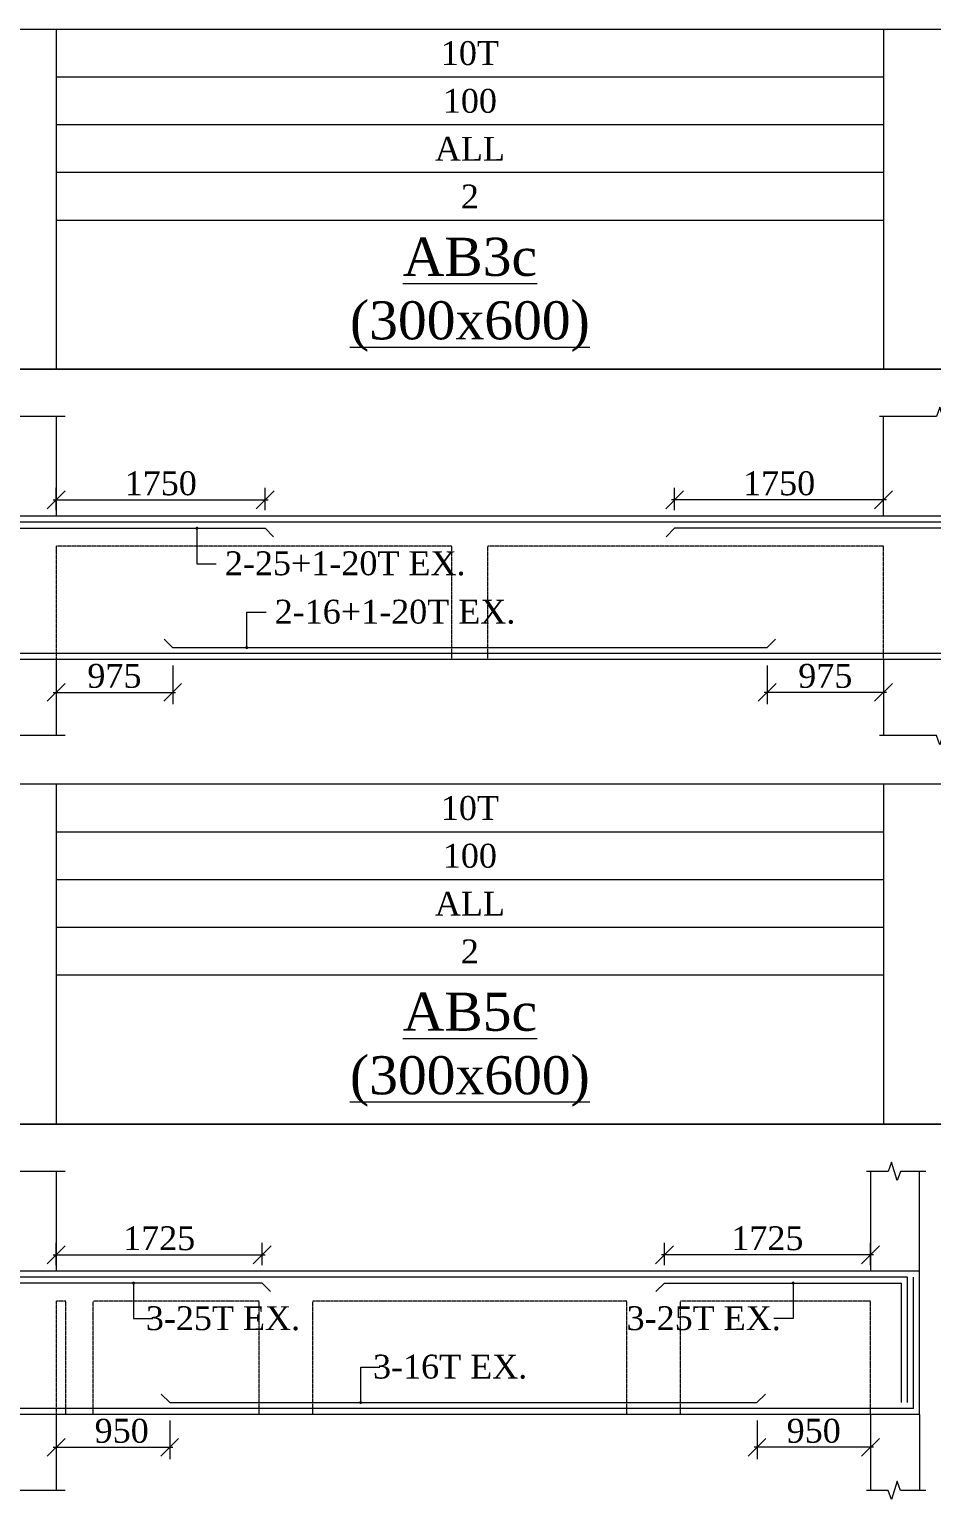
# Model space of a CAD drawing. Header units: inches. Extents: x 11017527 to 11245450, y -2821070 to -2693013.
# Drawn here: x 11069366 to 11076923, y -2767294 to -2754978 of the extents above; entities that cross this region are included whole.
import ezdxf
from ezdxf.enums import TextEntityAlignment as Align

# ---------------------------------------------------------------- set-up
doc = ezdxf.new("R2010")
doc.units = ezdxf.units.IN
doc.header["$LTSCALE"] = 0.5
doc.header["$MEASUREMENT"] = 0
doc.linetypes.add('HIDDEN', pattern=[9.525, 6.35, -3.175])
doc.layers.get('0').update_dxf_attribs({"lineweight": 0})
for name, color, linetype, lineweight in [('S-CUT OUT LINE', 9, 'Continuous', 9), ('S-DIM L.S.', 4, 'Continuous', 9), ('S-L.S.SECTION', 5, 'Continuous', 9), ('S-L.S.SLAB LINE', 8, 'HIDDEN', 5), ('S-L.S.STEEL', 6, 'Continuous', 15), ('S-SECTION MARK', 7, 'Continuous', 0), ('S-SHEET', 251, 'Continuous', 0), ('S-TEXT', 7, 'Continuous', 0), ('S-TEXT L.S. BEAM NO.', 30, 'Continuous', 5), ('S-TEXT. L.S.', 7, 'Continuous', 13)]:
    doc.layers.add(name, color=color, linetype=linetype, lineweight=lineweight)
doc.styles.add('135', font='arial.ttf', dxfattribs={"width": 0.8, "height": 135})
doc.styles.get("Standard").update_dxf_attribs({"font": 'times.ttf'})
doc.styles.add('TEXT', font='times.ttf')
doc.dimstyles.new('75', dxfattribs={"dimtxt": 135, "dimasz": 90, "dimexe": 0.1, "dimexo": 0.03, "dimgap": 0.09, "dimtad": 1, "dimdec": 0, "dimzin": 0, "dimdsep": 46, "dimtxsty": '135', "dimblk": 'ARCHTICK', "dimcen": 0.09, "dimclrd": 256, "dimclre": 256, "dimclrt": 256, "dimadec": 0, "dimazin": 0, "dimtfac": 1, "dimtdec": 0, "dimtofl": 0, "dimtmove": 1, "dimatfit": 3, "dimldrblk": 'DOTSMALL', "dimfxl": 1, "dimtolj": 1, "dimtzin": 0, "dimlwd": -1, "dimlwe": -1, "dimarcsym": 0})
doc.dimstyles.new('SETU_1', dxfattribs={"dimtxt": 200, "dimasz": 150, "dimexe": 100, "dimexo": 50, "dimgap": 35, "dimtad": 1, "dimdec": 0, "dimzin": 0, "dimdsep": 46, "dimtxsty": 'Standard', "dimblk": 'OBLIQUE', "dimcen": 150, "dimdle": 25, "dimclrd": 4, "dimclre": 7, "dimclrt": 256, "dimadec": 0, "dimazin": 0, "dimtfac": 1, "dimtdec": 0, "dimtofl": 0, "dimtmove": 1, "dimatfit": 3, "dimfxl": 1, "dimtolj": 1, "dimtzin": 0, "dimlwd": -1, "dimlwe": 5, "dimarcsym": 1})

# ---------------------------------------------------------------- blocks, each defined once
blk = doc.blocks.new('_Oblique')
at = {"color": 0, "linetype": 'ByBlock', "lineweight": -2}
blk.add_line((-0.5, -0.5), (0.5, 0.5), dxfattribs=at)
blk = doc.blocks.new('*D51')
at = {"layer": 'S-DIM L.S.', "color": 7, "lineweight": 5, "transparency": 16777216}
for p, q in [((11074771, -2759007), (11074771, -2758819)), ((11076521, -2759007), (11076521, -2758819))]:
    blk.add_line(p, q, dxfattribs=at)
at = {"layer": 'S-DIM L.S.', "color": 7, "transparency": 16777216}
blk.add_line((11076546, -2758919), (11074746, -2758919), dxfattribs=at)
at = {"layer": 'S-DIM L.S.', "color": 7, "transparency": 16777216, "xscale": 150, "yscale": 150, "zscale": 150, "rotation": 180}
blk.add_blockref('_Oblique', (11074771, -2758919), dxfattribs=at)
at = {"layer": 'S-DIM L.S.', "color": 7, "transparency": 16777216, "xscale": 150, "yscale": 150, "zscale": 150}
blk.add_blockref('_Oblique', (11076521, -2758919), dxfattribs=at)
at = {"layer": 'S-DIM L.S.', "transparency": 16777216, "insert": (11075646, -2758782), "char_height": 200, "attachment_point": 5, "style": 'TEXT'}
blk.add_mtext('\\A1;1750', dxfattribs=at)
blk = doc.blocks.new('*D52')
at = {"layer": 'S-DIM L.S.', "color": 7, "lineweight": 5, "transparency": 16777216}
for p, q in [((11075546, -2760307), (11075546, -2760632)), ((11076521, -2760307), (11076521, -2760632))]:
    blk.add_line(p, q, dxfattribs=at)
at = {"layer": 'S-DIM L.S.', "color": 7, "transparency": 16777216}
blk.add_line((11076546, -2760532), (11075521, -2760532), dxfattribs=at)
at = {"layer": 'S-DIM L.S.', "color": 7, "transparency": 16777216, "xscale": 150, "yscale": 150, "zscale": 150, "rotation": 180}
blk.add_blockref('_Oblique', (11075546, -2760532), dxfattribs=at)
at = {"layer": 'S-DIM L.S.', "color": 7, "transparency": 16777216, "xscale": 150, "yscale": 150, "zscale": 150}
blk.add_blockref('_Oblique', (11076521, -2760532), dxfattribs=at)
at = {"layer": 'S-DIM L.S.', "transparency": 16777216, "insert": (11076033, -2760395), "char_height": 200, "attachment_point": 5, "style": 'TEXT'}
blk.add_mtext('\\A1;975', dxfattribs=at)
blk = doc.blocks.new('*D53')
at = {"layer": 'S-DIM L.S.', "color": 7, "lineweight": 5, "transparency": 16777216}
for p, q in [((11069591, -2759007), (11069591, -2758819)), ((11071341, -2759007), (11071341, -2758819))]:
    blk.add_line(p, q, dxfattribs=at)
at = {"layer": 'S-DIM L.S.', "color": 7, "transparency": 16777216}
blk.add_line((11069566, -2758919), (11071366, -2758919), dxfattribs=at)
at = {"layer": 'S-DIM L.S.', "color": 7, "transparency": 16777216, "xscale": 150, "yscale": 150, "zscale": 150, "rotation": 180}
blk.add_blockref('_Oblique', (11069591, -2758919), dxfattribs=at)
at = {"layer": 'S-DIM L.S.', "color": 7, "transparency": 16777216, "xscale": 150, "yscale": 150, "zscale": 150}
blk.add_blockref('_Oblique', (11071341, -2758919), dxfattribs=at)
at = {"layer": 'S-DIM L.S.', "transparency": 16777216, "insert": (11070466, -2758782), "char_height": 200, "attachment_point": 5, "style": 'TEXT'}
blk.add_mtext('\\A1;1750', dxfattribs=at)
blk = doc.blocks.new('*D54')
at = {"layer": 'S-DIM L.S.', "color": 7, "lineweight": 5, "transparency": 16777216}
for p, q in [((11069591, -2760307), (11069591, -2760632)), ((11070566, -2760307), (11070566, -2760632))]:
    blk.add_line(p, q, dxfattribs=at)
at = {"layer": 'S-DIM L.S.', "color": 7, "transparency": 16777216}
blk.add_line((11069566, -2760532), (11070591, -2760532), dxfattribs=at)
at = {"layer": 'S-DIM L.S.', "color": 7, "transparency": 16777216, "xscale": 150, "yscale": 150, "zscale": 150, "rotation": 180}
blk.add_blockref('_Oblique', (11069591, -2760532), dxfattribs=at)
at = {"layer": 'S-DIM L.S.', "color": 7, "transparency": 16777216, "xscale": 150, "yscale": 150, "zscale": 150}
blk.add_blockref('_Oblique', (11070566, -2760532), dxfattribs=at)
at = {"layer": 'S-DIM L.S.', "transparency": 16777216, "insert": (11070078, -2760395), "char_height": 200, "attachment_point": 5, "style": 'TEXT'}
blk.add_mtext('\\A1;975', dxfattribs=at)
blk = doc.blocks.new('_ArchTick')
at = {"color": 0, "linetype": 'ByBlock', "const_width": 0.15}
blk.add_lwpolyline([(-0.5, -0.5), (0.5, 0.5)], dxfattribs=at)
blk = doc.blocks.new('*D68')
at = {"layer": 'S-DIM L.S.', "color": 7, "transparency": 16777216}
blk.add_line((11076436, -2765243), (11074661, -2765243), dxfattribs=at)
at = {"layer": 'S-DIM L.S.', "color": 7, "lineweight": 5, "transparency": 16777216}
for p, q in [((11074686, -2765331), (11074686, -2765143)), ((11076411, -2765331), (11076411, -2765143))]:
    blk.add_line(p, q, dxfattribs=at)
at = {"layer": 'S-DIM L.S.', "color": 7, "transparency": 16777216, "xscale": 150, "yscale": 150, "zscale": 150, "rotation": 180}
blk.add_blockref('_Oblique', (11074686, -2765243), dxfattribs=at)
at = {"layer": 'S-DIM L.S.', "color": 7, "transparency": 16777216, "xscale": 150, "yscale": 150, "zscale": 150}
blk.add_blockref('_Oblique', (11076411, -2765243), dxfattribs=at)
at = {"layer": 'S-DIM L.S.', "transparency": 16777216, "insert": (11075548, -2765106), "char_height": 200, "attachment_point": 5, "style": 'TEXT'}
blk.add_mtext('\\A1;1725', dxfattribs=at)
blk = doc.blocks.new('*D69')
at = {"layer": 'S-DIM L.S.', "color": 7, "lineweight": 5, "transparency": 16777216}
for p, q in [((11075461, -2766631), (11075461, -2766956)), ((11076411, -2766631), (11076411, -2766956))]:
    blk.add_line(p, q, dxfattribs=at)
at = {"layer": 'S-DIM L.S.', "color": 7, "transparency": 16777216}
blk.add_line((11076436, -2766856), (11075436, -2766856), dxfattribs=at)
at = {"layer": 'S-DIM L.S.', "color": 7, "transparency": 16777216, "xscale": 150, "yscale": 150, "zscale": 150, "rotation": 180}
blk.add_blockref('_Oblique', (11075461, -2766856), dxfattribs=at)
at = {"layer": 'S-DIM L.S.', "color": 7, "transparency": 16777216, "xscale": 150, "yscale": 150, "zscale": 150}
blk.add_blockref('_Oblique', (11076411, -2766856), dxfattribs=at)
at = {"layer": 'S-DIM L.S.', "transparency": 16777216, "insert": (11075936, -2766719), "char_height": 200, "attachment_point": 5, "style": 'TEXT'}
blk.add_mtext('\\A1;950', dxfattribs=at)
blk = doc.blocks.new('*D70')
at = {"layer": 'S-DIM L.S.', "color": 7, "transparency": 16777216}
blk.add_line((11069566, -2765243), (11071341, -2765243), dxfattribs=at)
at = {"layer": 'S-DIM L.S.', "color": 7, "lineweight": 5, "transparency": 16777216}
for p, q in [((11069591, -2765331), (11069591, -2765143)), ((11071316, -2765331), (11071316, -2765143))]:
    blk.add_line(p, q, dxfattribs=at)
at = {"layer": 'S-DIM L.S.', "color": 7, "transparency": 16777216, "xscale": 150, "yscale": 150, "zscale": 150, "rotation": 180}
blk.add_blockref('_Oblique', (11069591, -2765243), dxfattribs=at)
at = {"layer": 'S-DIM L.S.', "color": 7, "transparency": 16777216, "xscale": 150, "yscale": 150, "zscale": 150}
blk.add_blockref('_Oblique', (11071316, -2765243), dxfattribs=at)
at = {"layer": 'S-DIM L.S.', "transparency": 16777216, "insert": (11070453, -2765106), "char_height": 200, "attachment_point": 5, "style": 'TEXT'}
blk.add_mtext('\\A1;1725', dxfattribs=at)
blk = doc.blocks.new('*D71')
at = {"layer": 'S-DIM L.S.', "color": 7, "lineweight": 5, "transparency": 16777216}
for p, q in [((11069591, -2766631), (11069591, -2766956)), ((11070541, -2766631), (11070541, -2766956))]:
    blk.add_line(p, q, dxfattribs=at)
at = {"layer": 'S-DIM L.S.', "color": 7, "transparency": 16777216}
blk.add_line((11069566, -2766856), (11070566, -2766856), dxfattribs=at)
at = {"layer": 'S-DIM L.S.', "color": 7, "transparency": 16777216, "xscale": 150, "yscale": 150, "zscale": 150, "rotation": 180}
blk.add_blockref('_Oblique', (11069591, -2766856), dxfattribs=at)
at = {"layer": 'S-DIM L.S.', "color": 7, "transparency": 16777216, "xscale": 150, "yscale": 150, "zscale": 150}
blk.add_blockref('_Oblique', (11070541, -2766856), dxfattribs=at)
at = {"layer": 'S-DIM L.S.', "transparency": 16777216, "insert": (11070139, -2766719), "char_height": 200, "attachment_point": 5, "style": 'TEXT'}
blk.add_mtext('\\A1;950', dxfattribs=at)

msp = doc.modelspace()

# ---------------------------------------------------------------- linework, layer by layer
at = {"layer": 'S-CUT OUT LINE'}
for points, elevation in [([(11069665.811, -2758220.706), (11069157.023, -2758220.706), (11069129.053, -2758297.554), (11069082.376, -2758143.859), (11069054.405, -2758220.706), (11068608.292, -2758220.706)], 0.065), ([(11077545.811, -2758220.706), (11077068.396, -2758220.706), (11077040.426, -2758297.554), (11076993.749, -2758143.859), (11076965.779, -2758220.706), (11076488.292, -2758220.706)], 0.065), ([(11069665.811, -2760893.476), (11069157.023, -2760893.476), (11069129.053, -2760816.628), (11069082.376, -2760970.323), (11069054.405, -2760893.476), (11068608.292, -2760893.476)], 0.065), ([(11077545.811, -2760893.476), (11077068.396, -2760893.476), (11077040.426, -2760816.628), (11076993.749, -2760970.323), (11076965.779, -2760893.476), (11076488.292, -2760893.476)], 0.065), ([(11069665.811, -2764544.466), (11068948.803, -2764544.466), (11068920.833, -2764621.314), (11068874.156, -2764467.619), (11068846.185, -2764544.466), (11068358.292, -2764544.466)], 0.035), ([(11076876.144, -2764544.466), (11076661.934, -2764544.466), (11076633.964, -2764621.314), (11076587.287, -2764467.619), (11076559.317, -2764544.466), (11076378.288, -2764544.466)], 0.035), ([(11069665.811, -2767217.236), (11068948.803, -2767217.236), (11068920.833, -2767140.388), (11068874.156, -2767294.083), (11068846.185, -2767217.236), (11068358.292, -2767217.236)], 0.035), ([(11076876.144, -2767217.236), (11076661.934, -2767217.236), (11076633.964, -2767140.388), (11076587.287, -2767294.083), (11076559.317, -2767217.236), (11076378.288, -2767217.236)], 0.035)]:
    msp.add_lwpolyline(points, dxfattribs=dict(at, elevation=elevation))
at = {"layer": 'S-L.S.SECTION', "color": 1}
for p, q in [((11069590.811, -2758220.706, 0.06), (11069590.811, -2759057.091, 0.06)), ((11076520.811, -2759057.091, 0.043), (11076520.811, -2758220.706, 0.043)), ((11069590.811, -2760257.091, 0.06), (11069590.811, -2760893.476, 0.06)), ((11076520.811, -2760257.091, 0.043), (11076520.811, -2760893.476, 0.043)), ((11069590.811, -2764544.466, 0.045), (11069590.811, -2765380.851, 0.045)), ((11076410.811, -2764544.466, 0.044), (11076410.811, -2765380.851, 0.044)), ((11076820.811, -2765380.851, 0.013), (11076820.811, -2764544.466, 0.013)), ((11069590.811, -2766580.851, 0.045), (11069590.811, -2767217.236, 0.045)), ((11076410.811, -2766580.851, 0.044), (11076410.811, -2767217.236, 0.044)), ((11076820.811, -2766580.851, 0.013), (11076820.811, -2767217.236, 0.013))]:
    msp.add_line(p, q, dxfattribs=at)
at = {"layer": 'S-L.S.SECTION', "color": 5}
for p, q in [((11082400.811, -2759057.091, 0.027), (11063710.811, -2759057.091, 0.043)), ((11082100.807, -2760257.099, 0.06), (11064010.811, -2760257.091, 0.043)), ((11076820.811, -2765380.851, -0.003), (11063710.811, -2765380.838, 0.027)), ((11076820.811, -2766580.851, 0.013), (11076820.811, -2765380.851, 0.013)), ((11076820.811, -2766580.851, -0.003), (11065210.811, -2766580.839, 0.024))]:
    msp.add_line(p, q, dxfattribs=at)
at = {"layer": 'S-L.S.SLAB LINE', "linetype": 'HIDDEN', "ltscale": 0.8}
for p, q in [((11072905.811, -2759307.092, 0.051), (11069590.811, -2759307.092, 0.054)), ((11069590.811, -2759307.092, 0.043), (11069590.811, -2760257.091, 0.043)), ((11072905.811, -2760257.091, 0.043), (11072905.811, -2759307.092, 0.043)), ((11076520.811, -2759307.092, 0.048), (11073205.811, -2759307.092, 0.051)), ((11073205.811, -2760257.091, 0.043), (11073205.811, -2759307.092, 0.043)), ((11076520.811, -2760257.091, 0.043), (11076520.811, -2759307.092, 0.043)), ((11069670.811, -2765630.852, 0.015), (11069590.811, -2765630.852, 0.015)), ((11069590.811, -2765630.852, 0.028), (11069590.811, -2766580.851, 0.028)), ((11069670.811, -2766580.844, 0.044), (11069670.811, -2765630.852, 0.044)), ((11071290.811, -2765630.852, 0.008), (11069900.811, -2765630.852, 0.014)), ((11069900.811, -2766580.844, 0.044), (11069900.811, -2765630.852, 0.044)), ((11071290.811, -2766580.845, 0.044), (11071290.811, -2765630.852, 0.044)), ((11074370.811, -2765630.852, -0.006), (11071740.811, -2765630.852, 0.006)), ((11071740.811, -2766580.846, 0.044), (11071740.811, -2765630.852, 0.044)), ((11074370.811, -2766580.849, 0.044), (11074370.811, -2765630.852, 0.044)), ((11076410.807, -2765630.852, -0.015), (11074820.811, -2765630.852, -0.008)), ((11074820.811, -2766580.849, 0.044), (11074820.811, -2765630.852, 0.044)), ((11076410.807, -2766580.851, 0.044), (11076410.807, -2765630.852, 0.044))]:
    msp.add_line(p, q, dxfattribs=at)
at = {"layer": 'S-L.S.STEEL', "color": 1}
for p, q in [((11082300.811, -2759107.091, 0.027), (11063810.811, -2759107.091, 0.043)), ((11082907.19, -2760207.091, 0.026), (11063204.428, -2760207.091, 0.043)), ((11076720.811, -2765430.851, -0.003), (11063810.811, -2765430.838, 0.027)), ((11076720.811, -2766480.851, 0.013), (11076720.811, -2765430.851, 0.013)), ((11076770.811, -2766530.851, 0.013), (11076770.811, -2765430.851, 0.013)), ((11076770.811, -2766530.851, -0.003), (11063204.428, -2766530.837, 0.029))]:
    msp.add_line(p, q, dxfattribs=at)
at = {"layer": 'S-L.S.STEEL'}
for p, q in [((11067465.811, -2759157.091, 0.037), (11071340.811, -2759157.091, -0.007)), ((11071340.811, -2759157.091, 0.043), (11071411.82, -2759228.1, 0.043)), ((11074770.811, -2759157.091, 0.043), (11074699.803, -2759228.1, 0.043)), ((11078645.811, -2759157.091, 0.054), (11074770.811, -2759157.091, -0.007)), ((11070565.811, -2760157.091, 0.063), (11070494.803, -2760086.082, 0.063)), ((11070565.811, -2760157.091, 0.043), (11075545.811, -2760157.091, 0.043)), ((11075545.811, -2760157.091, 0.053), (11075616.82, -2760086.082, 0.053)), ((11071315.811, -2765480.851, 0.044), (11067590.811, -2765480.851, -0.02)), ((11071315.811, -2765480.851, 0.058), (11071386.82, -2765551.86, 0.058)), ((11074685.807, -2765480.851, 0.057), (11074614.799, -2765551.86, 0.057)), ((11074685.807, -2765480.851, 0.044), (11076670.811, -2765480.851, -0.004)), ((11076670.811, -2766480.851, 0.013), (11076670.811, -2765480.851, 0.013)), ((11070540.811, -2766480.851, 0.052), (11070469.803, -2766409.842, 0.052)), ((11070540.811, -2766480.851, 0.028), (11075460.807, -2766480.851, 0.026)), ((11075460.807, -2766480.851, 0.043), (11075531.816, -2766409.842, 0.043))]:
    msp.add_line(p, q, dxfattribs=at)
at = {"layer": 'S-SHEET'}
for p, q in [((11082400.811, -2754978.33, 0.017), (11063710.811, -2754978.33, 0.034)), ((11069590.811, -2754978.33, 0.017), (11069590.811, -2757824.118, 0.017)), ((11076520.811, -2754978.33, 0.017), (11076520.811, -2757824.118, 0.017)), ((11076520.811, -2755378.33, 0.034), (11069590.811, -2755378.33, 0.028)), ((11076520.811, -2755778.33, 0.034), (11069590.811, -2755778.33, 0.028)), ((11076520.811, -2756178.33, 0.034), (11069590.811, -2756178.33, 0.028)), ((11076520.811, -2756578.33, 0.034), (11069590.811, -2756578.33, 0.028)), ((11057421.852, -2757824.07, -0.001), (11115101.842, -2757824.07, -0.001)), ((11082400.811, -2757824.118, 0.017), (11063710.811, -2757824.118, 0.034)), ((11082400.811, -2761302.091, 0.043), (11063710.811, -2761302.091, 0.06)), ((11069590.811, -2761302.091, 0.043), (11069590.811, -2764147.878, 0.043)), ((11076520.811, -2761302.091, 0.043), (11076520.811, -2764147.878, 0.043)), ((11076520.811, -2761702.091, 0.059), (11069590.811, -2761702.091, 0.053)), ((11076520.811, -2762102.091, 0.059), (11069590.811, -2762102.091, 0.053)), ((11076520.811, -2762502.091, 0.059), (11069590.811, -2762502.091, 0.053)), ((11076520.811, -2762902.091, 0.059), (11069590.811, -2762902.091, 0.053)), ((11057421.852, -2764147.83), (11115101.842, -2764147.83)), ((11082400.811, -2764147.878, 0.043), (11063710.811, -2764147.878, 0.06))]:
    msp.add_line(p, q, dxfattribs=at)

# ---------------------------------------------------------------- texts
at = {"layer": 'S-TEXT', "char_height": 200, "attachment_point": 5, "style": 'TEXT'}
for s, insert, width in [('{\\fTimes New Roman|b0|i0|c0|p18;10T}', (11073055.811, -2755178.315, 0.029), 4530), ('\\pxt9.000002;100', (11073055.811, -2755578.3, 0.025), 4530), ('ALL', (11073055.811, -2755978.3, 0.025), 4530), ('2', (11073055.811, -2756378.315, 0.026), 6930), ('10T', (11073055.811, -2761502.076, 0.054), 4530), ('\\pxt9.000002;100', (11073055.811, -2761902.061, 0.05), 4530), ('ALL', (11073055.811, -2762302.061, 0.05), 4530), ('2', (11073055.811, -2762702.076, 0.051), 6930)]:
    msp.add_mtext(s, dxfattribs=dict(at, insert=insert, width=width))
at = {"layer": 'S-TEXT L.S. BEAM NO.', "linetype": 'ByBlock', "char_height": 319.2745, "width": 6930, "attachment_point": 5, "style": 'TEXT'}
for s, insert in [('{\\LAB3c\\P(300x600)}', (11073055.811, -2757201.209, 0.022)), ('{\\LAB5c\\P(300x600)}', (11073055.811, -2763524.97, 0.048))]:
    msp.add_mtext(s, dxfattribs=dict(at, insert=insert))
at = {"layer": 'S-TEXT. L.S.', "style": 'TEXT'}
for s, p in [('2-25+1-20T EX.', (11071003.313, -2759550.51, 0.015)), ('2-16+1-20T EX.', (11071420.643, -2759955.929, -0.013))]:
    msp.add_text(s, height=200, dxfattribs=at).set_placement(p)
for s, p in [('3-25T EX.', (11070987.227, -2765874.27, -0.014)), ('3-25T EX.', (11075014.396, -2765874.27, -0.014)), ('3-16T EX.', (11072890.265, -2766279.992, -0.01))]:
    msp.add_text(s, height=200, dxfattribs=at).set_placement(p, align=Align.CENTER)

# ---------------------------------------------------------------- dimensions: what is measured, and where the dimension line sits
at = {"layer": 'S-DIM L.S.'}
for base, p1, p2, picture, middle in [((11071340.811, -2758918.939, 0.043), (11069590.811, -2759057.091, 0.043), (11071340.811, -2759057.091, 0.043), '*D53', (11070465.811, -2758781.921, 0.043)), ((11071315.811, -2765242.699, 0.078), (11069590.811, -2765380.851, 0.062), (11071315.811, -2765380.851, 0.058), '*D70', (11070453.311, -2765105.681, 0.078))]:
    dim = msp.add_linear_dim(base=base, p1=p1, p2=p2, dimstyle='SETU_1', override={"dimtxsty": 'TEXT', "dimblk": 'Oblique', "dimclrd": 7, "dimarcsym": 1}, dxfattribs=at)
    dim.commit()
    dim.dimension.update_dxf_attribs({"geometry": picture, "text_midpoint": middle})
for base, p1, p2, picture, middle in [((11074770.811, -2758918.939, 0.043), (11076520.811, -2759057.091, 0.043), (11074770.811, -2759057.091, 0.043), '*D51', (11075645.811, -2758781.921, 0.043)), ((11074685.807, -2765242.699, 0.061), (11076410.807, -2765380.851, 0.061), (11074685.807, -2765380.851, 0.057), '*D68', (11075548.307, -2765105.681, 0.061))]:
    dim = msp.add_linear_dim(base=base, p1=p1, p2=p2, angle=180, dimstyle='SETU_1', override={"dimtxsty": 'TEXT', "dimblk": 'Oblique', "dimclrd": 7, "dimarcsym": 1}, dxfattribs=at)
    dim.commit()
    dim.dimension.update_dxf_attribs({"geometry": picture, "text_midpoint": middle})
for base, p1, p2, picture, middle in [((11070565.811, -2760531.828, 0.043), (11069590.811, -2760257.091, 0.043), (11070565.811, -2760257.091, 0.063), '*D54', (11070078.311, -2760531.828, 0.043)), ((11070540.811, -2766855.588, 0.078), (11069590.811, -2766580.851, 0.062), (11070540.811, -2766580.851, 0.052), '*D71', (11070138.503, -2766855.588, 0.078))]:
    dim = msp.add_linear_dim(base=base, p1=p1, p2=p2, dimstyle='SETU_1', override={"dimtxsty": 'TEXT', "dimblk": 'Oblique', "dimclrd": 7, "dimarcsym": 1}, dxfattribs=at)
    dim.commit()
    dim.dimension.update_dxf_attribs({"geometry": picture, "text_midpoint": middle, "dimtype": 160})
for base, p1, p2, picture, middle in [((11075545.811, -2760531.828, 0.043), (11076520.811, -2760257.091, 0.043), (11075545.811, -2760257.091, 0.053), '*D52', (11076033.311, -2760531.828, 0.043)), ((11075460.807, -2766855.588, 0.061), (11076410.807, -2766580.851, 0.061), (11075460.807, -2766580.851, 0.043), '*D69', (11075935.807, -2766855.588, 0.061))]:
    dim = msp.add_linear_dim(base=base, p1=p1, p2=p2, angle=180, dimstyle='SETU_1', override={"dimtxsty": 'TEXT', "dimblk": 'Oblique', "dimclrd": 7, "dimarcsym": 1}, dxfattribs=at)
    dim.commit()
    dim.dimension.update_dxf_attribs({"geometry": picture, "text_midpoint": middle, "dimtype": 160})

# ---------------------------------------------------------------- leaders
at = {"layer": 'S-SECTION MARK'}
for points in [[(11070768.969, -2759157.121, 0.045), (11070768.969, -2759454.396, 0.045), (11070930.469, -2759454.396, 0.045)], [(11071186.299, -2760157.091, 0.017), (11071186.299, -2759859.815, 0.017), (11071347.799, -2759859.815, 0.017)], [(11070237.883, -2765480.881, 0.015), (11070237.883, -2765778.156, 0.015), (11070399.383, -2765778.156, 0.015)], [(11075763.74, -2765480.881, 0.015), (11075763.74, -2765778.156, 0.015), (11075602.239, -2765778.156, 0.015)], [(11072140.921, -2766480.851, -0.013), (11072140.921, -2766183.575, -0.013), (11072302.421, -2766183.575, -0.013)]]:
    msp.add_leader(points, dimstyle='75', override={"dimasz": 100, "dimclrd": 7}, dxfattribs=at)

doc.saveas('drawing.dxf')
